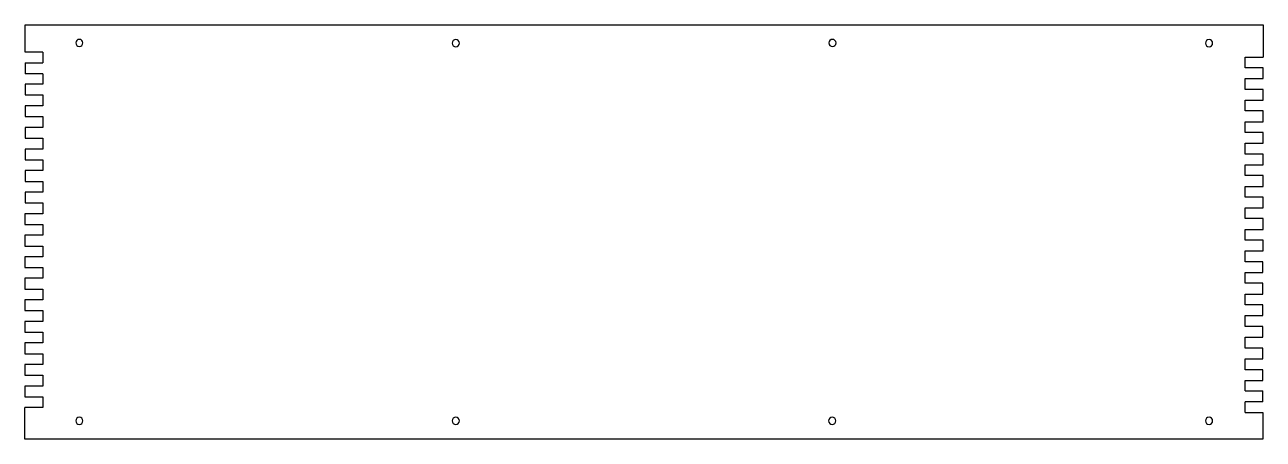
# Model space of a CAD drawing. Extents: x -10 to 335, y 0 to 116.
import ezdxf

# ---------------------------------------------------------------- set-up
doc = ezdxf.new("R2010")
doc.units = 0
doc.header["$MEASUREMENT"] = 0

msp = doc.modelspace()

# ---------------------------------------------------------------- linework, layer by layer
at = {"color": 0}
for p, q in [((-9.9, 115.62), (335.07, 115.62)), ((-9.9, 108), (-9.9, 115.62)), ((335.07, 115.62), (335.1, 106.62)), ((-10, 0.19), (-10, 9)), ((335, 7.62), (335, 0.19)), ((335, 0.19), (-10, 0.19))]:
    msp.add_line(p, q, dxfattribs=at)
for p, q in [((-5, 108), (-9.9, 108)), ((-5, 108), (-5, 105)), ((-9.9, 105), (-5, 105)), ((-9.9, 105), (-9.9, 102)), ((330.1, 103.62), (330.1, 106.62)), ((330.1, 106.62), (335.1, 106.62)), ((335.1, 103.62), (330.1, 103.62)), ((335.1, 100.62), (335.1, 103.62)), ((-5, 102), (-9.9, 102)), ((-5, 102), (-5, 99.1)), ((330.1, 97.62), (330.1, 100.62)), ((330.1, 100.62), (335.1, 100.62)), ((-5, 99.1), (-9.9, 99.1)), ((-9.9, 99.1), (-9.9, 96.1)), ((335.1, 97.62), (330.1, 97.62)), ((335.1, 94.62), (335.1, 97.62)), ((-9.9, 96.1), (-5, 96.1)), ((-5, 96.1), (-5, 93)), ((330.1, 91.62), (330.1, 94.62)), ((330.1, 94.62), (335.1, 94.62)), ((-5, 93), (-9.9, 93)), ((-9.9, 93), (-9.9, 90.1)), ((-9.9, 90.1), (-5, 90.1)), ((-5, 90.1), (-5, 87)), ((335.1, 91.62), (330.1, 91.62)), ((335.1, 88.62), (335.1, 91.62)), ((-5, 87), (-9.9, 87)), ((-9.9, 87), (-9.9, 84)), ((330.1, 85.62), (330.1, 88.62)), ((330.1, 88.62), (335.1, 88.62)), ((-9.9, 84), (-5, 84)), ((-5, 84), (-5, 81)), ((335.1, 85.62), (330.1, 85.62)), ((335.1, 82.62), (335.1, 85.62)), ((-5, 81), (-9.9, 81)), ((-9.9, 81), (-9.9, 78)), ((330.1, 79.62), (330.1, 82.62)), ((330.1, 82.62), (335.1, 82.62)), ((335.1, 79.62), (330.1, 79.62)), ((335.1, 76.62), (335.1, 79.62)), ((-9.9, 78), (-5, 78)), ((-5, 78), (-5, 75)), ((330.1, 73.62), (330.1, 76.62)), ((330.1, 76.62), (335.1, 76.62)), ((-5, 75), (-9.9, 75)), ((-9.9, 75), (-9.9, 72)), ((335.1, 73.62), (330.1, 73.62)), ((335.1, 70.62), (335.1, 73.62)), ((-9.9, 72), (-5, 72)), ((-5, 72), (-5, 69)), ((330.1, 67.62), (330.1, 70.62)), ((330.1, 70.62), (335.1, 70.62)), ((-5, 69), (-9.9, 69)), ((-9.9, 69), (-9.9, 66)), ((-9.9, 66), (-5, 66)), ((-5, 66), (-5, 63)), ((335.1, 67.62), (330.1, 67.62)), ((335.1, 64.62), (335.1, 67.62)), ((-5, 63), (-10, 63)), ((-10, 63), (-10, 60)), ((330.1, 61.62), (330.1, 64.62)), ((330.1, 64.62), (335.1, 64.62)), ((-10, 60), (-5, 60)), ((-5, 60), (-5, 57)), ((335.1, 61.62), (330.1, 61.62)), ((335.1, 58.62), (335.1, 61.62)), ((-5, 57), (-10, 57)), ((-10, 57), (-10, 54)), ((330.1, 55.62), (330.1, 58.62)), ((330.1, 58.62), (335.1, 58.62)), ((335.1, 55.62), (330.1, 55.62)), ((335.1, 52.62), (335.1, 55.62)), ((-10, 54), (-5, 54)), ((-5, 54), (-5, 51)), ((330.1, 49.62), (330.1, 52.62)), ((330.1, 52.62), (335.1, 52.62)), ((-5, 51), (-10, 51)), ((-10, 51), (-10, 48)), ((335, 49.62), (330.1, 49.62)), ((335, 46.62), (335, 49.62)), ((-10, 48), (-5, 48)), ((-5, 45), (-10, 45)), ((-10, 45), (-10, 42)), ((-5, 48), (-5, 45)), ((330.1, 43.62), (330.1, 46.62)), ((330.1, 46.62), (335, 46.62)), ((-10, 42), (-5, 42)), ((-5, 42), (-5, 39)), ((335, 43.62), (330.1, 43.62)), ((335, 40.62), (335, 43.62)), ((-5, 39), (-10, 39)), ((-10, 39), (-10, 36)), ((330.1, 37.62), (330.1, 40.62)), ((330.1, 40.62), (335, 40.62)), ((-10, 36), (-5, 36)), ((-5, 36), (-5, 33)), ((335, 37.62), (330.1, 37.62)), ((330.1, 31.62), (330.1, 34.62)), ((330.1, 34.62), (335, 34.62)), ((335, 34.62), (335, 37.62)), ((-5, 33), (-10, 33)), ((-10, 33), (-10, 30)), ((335, 31.62), (330.1, 31.62)), ((335, 28.62), (335, 31.62)), ((-10, 30), (-5, 30)), ((-5, 30), (-5, 27)), ((330.1, 25.52), (330.1, 28.62)), ((330.1, 28.62), (335, 28.62)), ((-5, 27), (-10, 27)), ((-10, 27), (-10, 24)), ((335, 25.52), (330.1, 25.52)), ((335, 22.62), (335, 25.52)), ((-10, 24), (-5, 24)), ((-5, 21), (-10, 21)), ((-10, 21), (-10, 18)), ((-5, 24), (-5, 21)), ((330.1, 19.52), (330.1, 22.62)), ((330.1, 22.62), (335, 22.62)), ((-10, 18), (-5, 18)), ((-5, 18), (-5, 15)), ((335, 19.52), (330.1, 19.52)), ((335, 16.52), (335, 19.52)), ((-5, 15), (-10, 15)), ((-10, 15), (-10, 12)), ((330.1, 13.62), (330.1, 16.52)), ((330.1, 16.52), (335, 16.52)), ((-10, 12), (-5, 12)), ((-5, 12), (-5, 9)), ((330.1, 13.62), (335, 13.62)), ((330.1, 7.62), (330.1, 10.62)), ((335, 10.62), (330.1, 10.62)), ((335, 10.62), (335, 13.62)), ((-5, 9), (-10, 9)), ((330.1, 7.62), (335, 7.62))]:
    msp.add_line(p, q)
at = {"flags": 128}
for points in [[(6.2, 110.56, 1), (4.2, 110.56, 1), (6.2, 110.56)], [(111.1, 110.5, 1), (109.1, 110.5, 1), (111.1, 110.5)], [(216.05, 110.55, 1), (214.05, 110.55, 1), (216.05, 110.55)], [(321, 110.5, 1), (319, 110.5, 1), (321, 110.5)], [(6.2, 5.3, 1), (4.2, 5.3, 1), (6.2, 5.3)], [(111.1, 5.3, 1), (109.1, 5.3, 1), (111.1, 5.3)], [(216, 5.3, 1), (214, 5.3, 1), (216, 5.3)], [(321, 5.3, 1), (319, 5.3, 1), (321, 5.3)]]:
    msp.add_lwpolyline(points, format="xyb", dxfattribs=at)

doc.saveas('drawing.dxf')
